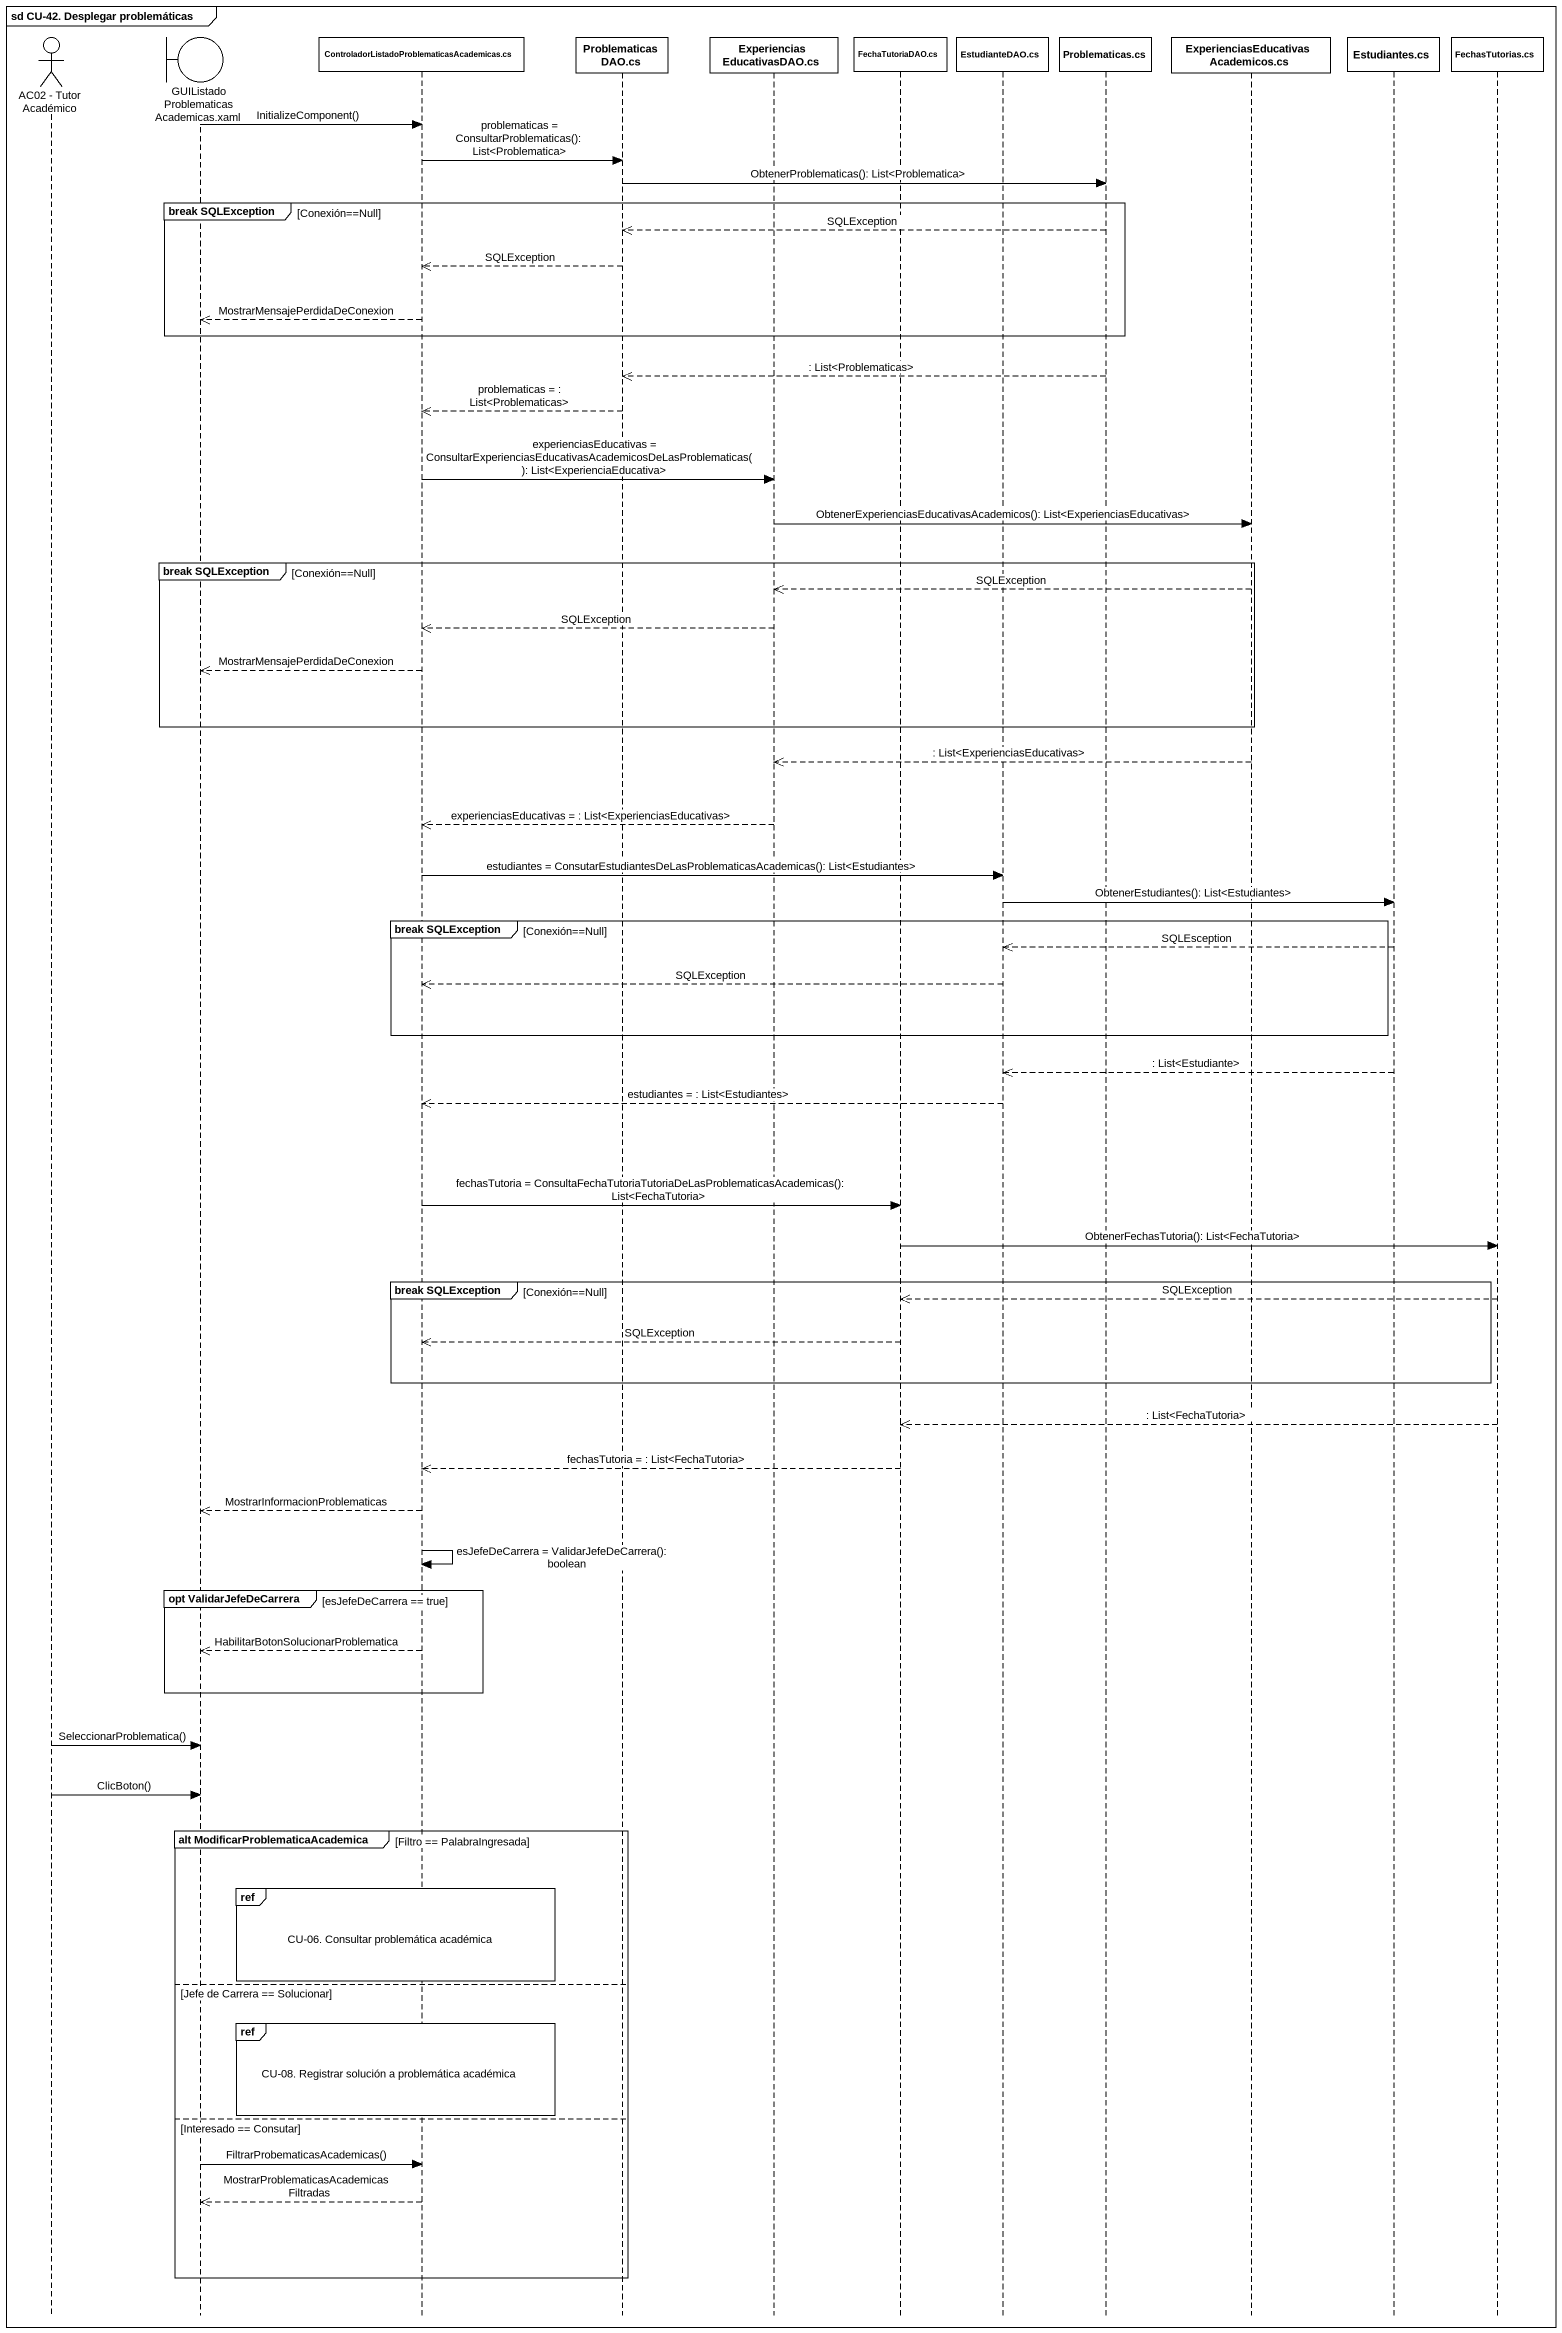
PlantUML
@startuml
mainframe sd CU-42. Desplegar problemáticas
hide footbox
actor "AC02 - Tutor Académico" as AC02_Tutor_Académico
boundary "GUIListadoProblematicasAcademicas.xaml" as GUIListadoProblematicasAcade
participant "ControladorListadoProblematicasAcademicas.cs" as ControladorListadoProblemati
participant "ProblematicasDAO.cs" as ProblematicasDAO_cs
participant "ExperienciasEducativasDAO.cs" as ExperienciasEducativasDAO_cs
participant "FechaTutoriaDAO.cs" as FechaTutoriaDAO_cs
participant "EstudianteDAO.cs" as EstudianteDAO_cs
participant "Problematicas.cs" as Problematicas_cs
participant "ExperienciasEducativasAcademicos.cs" as ExperienciasEducativasAcadem
participant "Estudiantes.cs" as Estudiantes_cs
participant "FechasTutorias.cs" as FechasTutorias_cs

GUIListadoProblematicasAcade -> ControladorListadoProblemati : InitializeComponent()
ControladorListadoProblemati -> ProblematicasDAO_cs : problematicas = ConsultarProblematicas(): List<Problematica>
ProblematicasDAO_cs -> Problematicas_cs : ObtenerProblematicas(): List<Problematica>
group break SQLException [Conexión==Null]
  Problematicas_cs -->> ProblematicasDAO_cs : SQLException
  ProblematicasDAO_cs -->> ControladorListadoProblemati : SQLException
  ControladorListadoProblemati -->> GUIListadoProblematicasAcade : MostrarMensajePerdidaDeConexion
end
Problematicas_cs -->> ProblematicasDAO_cs : : List<Problematicas>
ProblematicasDAO_cs -->> ControladorListadoProblemati : problematicas = : List<Problematicas>
ControladorListadoProblemati -> ExperienciasEducativasDAO_cs : experienciasEducativas = ConsultarExperienciasEducativasAcademicosDeLasProblematicas(): List<ExperienciaEducativa>
ExperienciasEducativasDAO_cs -> ExperienciasEducativasAcadem : ObtenerExperienciasEducativasAcademicos(): List<ExperienciasEducativas>
group break SQLException [Conexión==Null]
  ExperienciasEducativasAcadem -->> ExperienciasEducativasDAO_cs : SQLException
  ExperienciasEducativasDAO_cs -->> ControladorListadoProblemati : SQLException
  ControladorListadoProblemati -->> GUIListadoProblematicasAcade : MostrarMensajePerdidaDeConexion
end
ExperienciasEducativasAcadem -->> ExperienciasEducativasDAO_cs : : List<ExperienciasEducativas>
ExperienciasEducativasDAO_cs -->> ControladorListadoProblemati : experienciasEducativas = : List<ExperienciasEducativas>
ControladorListadoProblemati -> EstudianteDAO_cs : estudiantes = ConsutarEstudiantesDeLasProblematicasAcademicas(): List<Estudiantes>
EstudianteDAO_cs -> Estudiantes_cs : ObtenerEstudiantes(): List<Estudiantes>
group break SQLException [Conexión==Null]
  Estudiantes_cs -->> EstudianteDAO_cs : SQLEsception
  EstudianteDAO_cs -->> ControladorListadoProblemati : SQLException
end
Estudiantes_cs -->> EstudianteDAO_cs : : List<Estudiante>
EstudianteDAO_cs -->> ControladorListadoProblemati : estudiantes = : List<Estudiantes>
ControladorListadoProblemati -> FechaTutoriaDAO_cs : fechasTutoria = ConsultaFechaTutoriaTutoriaDeLasProblematicasAcademicas(): List<FechaTutoria>
FechaTutoriaDAO_cs -> FechasTutorias_cs : ObtenerFechasTutoria(): List<FechaTutoria>
group break SQLException [Conexión==Null]
  FechasTutorias_cs -->> FechaTutoriaDAO_cs : SQLException
  FechaTutoriaDAO_cs -->> ControladorListadoProblemati : SQLException
end
FechasTutorias_cs -->> FechaTutoriaDAO_cs : : List<FechaTutoria>
FechaTutoriaDAO_cs -->> ControladorListadoProblemati : fechasTutoria = : List<FechaTutoria>
ControladorListadoProblemati -->> GUIListadoProblematicasAcade : MostrarInformacionProblematicas
ControladorListadoProblemati -> ControladorListadoProblemati : esJefeDeCarrera = ValidarJefeDeCarrera(): boolean
group opt ValidarJefeDeCarrera [esJefeDeCarrera == true]
  ControladorListadoProblemati -->> GUIListadoProblematicasAcade : HabilitarBotonSolucionarProblematica
end
AC02_Tutor_Académico -> GUIListadoProblematicasAcade : SeleccionarProblematica()
AC02_Tutor_Académico -> GUIListadoProblematicasAcade : ClicBoton()
group alt ModificarProblematicaAcademica [Filtro == PalabraIngresada]
  ref over ControladorListadoProblemati : CU-06. Consultar problemática académica
else Jefe de Carrera == Solucionar
  ref over ControladorListadoProblemati : CU-08. Registrar solución a problemática académica
else Interesado == Consutar
  GUIListadoProblematicasAcade -> ControladorListadoProblemati : FiltrarProbematicasAcademicas()
  ControladorListadoProblemati -->> GUIListadoProblematicasAcade : MostrarProblematicasAcademicasFiltradas
end
@enduml
